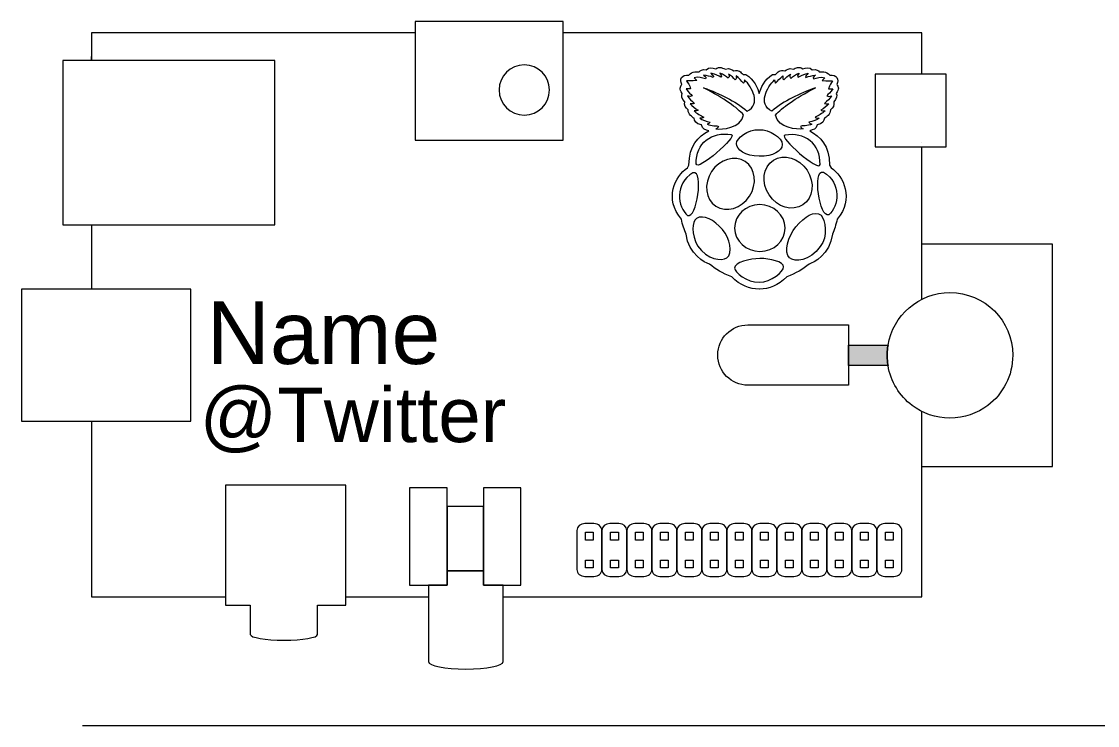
# Model space of a CAD drawing. Header units: inches. Extents: x -193 to 353, y 14 to 296.
# Drawn here: x -192.5 to -85.5, y 14.1 to 84.2 of the extents above; entities that cross this region are included whole.
import ezdxf

# ---------------------------------------------------------------- set-up
doc = ezdxf.new("R2010")
doc.units = ezdxf.units.IN
doc.header["$MEASUREMENT"] = 0
doc.layers.add('Layer 1', color=7, linetype='Continuous')

# ---------------------------------------------------------------- blocks, each defined once
blk = doc.blocks.new('block 292')
at = {"layer": 'Layer 1', "color": 232, "lineweight": 9}
blk.add_lwpolyline([(-146.58, 29.49), (-146.58, 28.08), (-144.62, 28.08), (-142.85, 28.08), (-142.85, 37.77), (-146.58, 37.77), (-146.58, 35.91), (-146.58, 30.67), (-146.58, 29.49)], dxfattribs=at)
blk = doc.blocks.new('block 293')
at = {"layer": 'Layer 1', "color": 232, "lineweight": 9}
blk.add_lwpolyline([(-150.19, 29.49), (-150.19, 30.67), (-150.19, 35.91), (-150.19, 37.77), (-153.93, 37.77), (-153.93, 28.08), (-152.06, 28.08), (-150.19, 28.08), (-150.19, 29.49)], dxfattribs=at)
blk = doc.blocks.new('block 294')
at = {"layer": 'Layer 1', "color": 232, "lineweight": 9}
blk.add_lwpolyline([(-150.19, 29.49), (-146.58, 29.49), (-146.58, 30.67), (-146.58, 35.91), (-150.19, 35.91), (-150.19, 30.67), (-150.19, 29.49)], dxfattribs=at)
blk = doc.blocks.new('block 295')
at = {"layer": 'Layer 1', "color": 232, "lineweight": 9}
for points, knots in [([(-123.09, 79.61), (-123.21, 79.61), (-123.33, 79.57), (-123.46, 79.46), (-123.8, 79.59), (-124.12, 79.64), (-124.41, 79.37), (-124.86, 79.43), (-125, 79.31), (-125.11, 79.17), (-125.21, 79.17), (-125.85, 79.27), (-126.14, 78.84), (-126.87, 78.92), (-127.1, 78.41), (-126.84, 77.92), (-126.99, 77.69), (-127.15, 77.46), (-126.8, 77.02), (-126.92, 76.78), (-126.84, 76.51), (-126.55, 76.18), (-126.63, 75.84), (-126.48, 75.59), (-126.21, 75.4), (-126.26, 74.93), (-125.77, 74.65), (-125.63, 74.56), (-125.57, 74.28), (-125.46, 74.02), (-124.9, 73.88), (-124.81, 73.46), (-124.48, 73.39), (-124.16, 73.31), (-125.22, 72.69), (-126.13, 71.87), (-126.13, 69.87), (-126.13, 69.87), (-126.29, 69.6), (-126.29, 69.6), (-127.51, 68.85), (-128.61, 66.47), (-126.89, 64.52), (-126.78, 63.92), (-126.59, 63.48), (-126.42, 63), (-126.17, 61.05), (-124.53, 60.14), (-124.1, 60.03), (-123.47, 59.55), (-122.79, 59.09), (-121.88, 58.77), (-121.02, 57.89), (-120.09, 57.55), (-119.16, 57.55), (-119.14, 57.55), (-119.13, 57.55), (-119.11, 57.55), (-118.18, 57.55), (-117.25, 57.89), (-116.39, 58.77), (-115.48, 59.09), (-114.8, 59.55), (-114.17, 60.03), (-113.74, 60.14), (-112.1, 61.05), (-111.85, 63), (-111.68, 63.48), (-111.5, 63.92), (-111.38, 64.52), (-109.66, 66.47), (-110.76, 68.85), (-111.99, 69.6), (-111.99, 69.6), (-112.14, 69.87), (-112.14, 69.87), (-112.14, 71.87), (-113.05, 72.69), (-114.12, 73.31), (-113.79, 73.4), (-113.46, 73.47), (-113.37, 73.88), (-112.82, 74.02), (-112.7, 74.28), (-112.64, 74.56), (-112.5, 74.65), (-112.01, 74.93), (-112.06, 75.4), (-111.79, 75.59), (-111.64, 75.84), (-111.72, 76.18), (-111.43, 76.51), (-111.35, 76.78), (-111.48, 77.02), (-111.13, 77.46), (-111.28, 77.69), (-111.43, 77.92), (-111.17, 78.41), (-111.4, 78.92), (-112.13, 78.84), (-112.42, 79.27), (-113.06, 79.17), (-113.16, 79.17), (-113.27, 79.31), (-113.41, 79.43), (-113.86, 79.37), (-114.15, 79.64), (-114.47, 79.59), (-114.81, 79.46), (-115.2, 79.77), (-115.47, 79.52), (-115.77, 79.43), (-116.25, 79.59), (-116.36, 79.37), (-116.59, 79.28), (-117.11, 79.39), (-117.27, 79.15), (-117.53, 78.9), (-117.53, 78.9), (-117.82, 78.91), (-117.82, 78.91), (-118.61, 78.44), (-119, 77.49), (-119.14, 77.01), (-119.28, 77.49), (-119.67, 78.44), (-120.46, 78.91), (-120.46, 78.91), (-120.75, 78.9), (-120.75, 78.9), (-121, 79.15), (-121.16, 79.39), (-121.68, 79.28), (-121.92, 79.37), (-122.03, 79.59), (-122.51, 79.43), (-122.7, 79.49), (-122.88, 79.62), (-123.09, 79.61), (-123.09, 79.61), (-123.09, 79.61), (-123.09, 79.61)], [0, 0, 0, 0, 1, 1, 1, 2, 2, 2, 3, 3, 3, 4, 4, 4, 5, 5, 5, 6, 6, 6, 7, 7, 7, 8, 8, 8, 9, 9, 9, 10, 10, 10, 11, 11, 11, 12, 12, 12, 13, 13, 13, 14, 14, 14, 15, 15, 15, 16, 16, 16, 17, 17, 17, 18, 18, 18, 19, 19, 19, 20, 20, 20, 21, 21, 21, 22, 22, 22, 23, 23, 23, 24, 24, 24, 25, 25, 25, 26, 26, 26, 27, 27, 27, 28, 28, 28, 29, 29, 29, 30, 30, 30, 31, 31, 31, 32, 32, 32, 33, 33, 33, 34, 34, 34, 35, 35, 35, 36, 36, 36, 37, 37, 37, 38, 38, 38, 39, 39, 39, 40, 40, 40, 41, 41, 41, 42, 42, 42, 43, 43, 43, 44, 44, 44, 45, 45, 45, 46, 46, 46, 47, 47, 47, 47]), ([(-124.67, 77.57), (-122.57, 76.49), (-121.35, 75.61), (-120.69, 74.87), (-121.03, 73.5), (-122.81, 73.44), (-123.46, 73.48), (-123.33, 73.54), (-123.22, 73.61), (-123.18, 73.73), (-123.34, 73.84), (-123.92, 73.74), (-124.33, 73.97), (-124.17, 74), (-124.1, 74.03), (-124.03, 74.15), (-124.41, 74.27), (-124.82, 74.37), (-125.06, 74.57), (-124.93, 74.57), (-124.81, 74.54), (-124.64, 74.66), (-124.98, 74.85), (-125.35, 75), (-125.63, 75.28), (-125.45, 75.28), (-125.26, 75.28), (-125.21, 75.34), (-125.52, 75.54), (-125.79, 75.75), (-126.01, 75.99), (-125.76, 75.96), (-125.65, 75.99), (-125.59, 76.03), (-125.83, 76.27), (-126.13, 76.48), (-126.27, 76.77), (-126.09, 76.71), (-125.92, 76.69), (-125.8, 76.78), (-125.88, 76.96), (-126.22, 77.07), (-126.42, 77.49), (-126.23, 77.48), (-126.02, 77.45), (-125.98, 77.49), (-126.07, 77.86), (-126.23, 78.07), (-126.38, 78.28), (-125.96, 78.29), (-125.34, 78.28), (-125.36, 78.31), (-125.36, 78.31), (-125.62, 78.58), (-125.62, 78.58), (-125.21, 78.69), (-124.8, 78.56), (-124.5, 78.46), (-124.36, 78.57), (-124.5, 78.71), (-124.67, 78.84), (-124.32, 78.8), (-124.01, 78.72), (-123.73, 78.61), (-123.58, 78.75), (-123.83, 78.88), (-123.95, 79.02), (-123.42, 78.92), (-123.19, 78.77), (-122.97, 78.63), (-122.8, 78.79), (-122.96, 78.92), (-123.07, 79.05), (-122.67, 78.91), (-122.46, 78.71), (-122.24, 78.53), (-122.17, 78.63), (-122.06, 78.7), (-122.19, 78.94), (-121.91, 78.77), (-121.69, 78.58), (-121.53, 78.36), (-121.36, 78.48), (-121.43, 78.63), (-121.43, 78.77), (-121.13, 78.53), (-120.94, 78.28), (-120.71, 78.03), (-120.67, 78.06), (-120.63, 78.17), (-120.59, 78.36), (-119.89, 77.67), (-118.89, 75.95), (-120.34, 75.26), (-121.57, 76.28), (-123.04, 77.01), (-124.67, 77.57), (-124.67, 77.57), (-124.67, 77.57), (-124.67, 77.57)], [0, 0, 0, 0, 1, 1, 1, 2, 2, 2, 3, 3, 3, 4, 4, 4, 5, 5, 5, 6, 6, 6, 7, 7, 7, 8, 8, 8, 9, 9, 9, 10, 10, 10, 11, 11, 11, 12, 12, 12, 13, 13, 13, 14, 14, 14, 15, 15, 15, 16, 16, 16, 17, 17, 17, 18, 18, 18, 19, 19, 19, 20, 20, 20, 21, 21, 21, 22, 22, 22, 23, 23, 23, 24, 24, 24, 25, 25, 25, 26, 26, 26, 27, 27, 27, 28, 28, 28, 29, 29, 29, 30, 30, 30, 31, 31, 31, 32, 32, 32, 33, 33, 33, 33]), ([(-113.55, 77.57), (-115.65, 76.49), (-116.86, 75.61), (-117.53, 74.87), (-117.19, 73.5), (-115.41, 73.44), (-114.76, 73.48), (-114.89, 73.54), (-115, 73.61), (-115.04, 73.73), (-114.88, 73.84), (-114.3, 73.74), (-113.89, 73.97), (-114.05, 74), (-114.12, 74.03), (-114.19, 74.15), (-113.81, 74.27), (-113.4, 74.37), (-113.16, 74.57), (-113.29, 74.57), (-113.41, 74.54), (-113.58, 74.66), (-113.24, 74.85), (-112.87, 75), (-112.59, 75.28), (-112.77, 75.28), (-112.96, 75.28), (-113.01, 75.34), (-112.7, 75.54), (-112.43, 75.75), (-112.21, 75.99), (-112.46, 75.96), (-112.57, 75.99), (-112.63, 76.03), (-112.39, 76.27), (-112.09, 76.48), (-111.95, 76.77), (-112.13, 76.71), (-112.3, 76.69), (-112.42, 76.78), (-112.34, 76.96), (-112, 77.07), (-111.8, 77.49), (-111.99, 77.48), (-112.2, 77.45), (-112.24, 77.49), (-112.15, 77.86), (-111.99, 78.07), (-111.84, 78.28), (-112.26, 78.29), (-112.88, 78.28), (-112.86, 78.31), (-112.86, 78.31), (-112.6, 78.58), (-112.6, 78.58), (-113, 78.69), (-113.42, 78.56), (-113.72, 78.46), (-113.86, 78.57), (-113.72, 78.71), (-113.55, 78.84), (-113.9, 78.8), (-114.21, 78.72), (-114.49, 78.61), (-114.64, 78.74), (-114.39, 78.88), (-114.27, 79.02), (-114.8, 78.91), (-115.03, 78.77), (-115.25, 78.63), (-115.42, 78.79), (-115.26, 78.92), (-115.15, 79.05), (-115.55, 78.91), (-115.76, 78.71), (-115.98, 78.52), (-116.05, 78.62), (-116.17, 78.7), (-116.03, 78.94), (-116.31, 78.77), (-116.53, 78.58), (-116.69, 78.36), (-116.86, 78.48), (-116.79, 78.63), (-116.79, 78.77), (-117.09, 78.53), (-117.28, 78.27), (-117.51, 78.03), (-117.55, 78.06), (-117.59, 78.17), (-117.63, 78.36), (-118.33, 77.67), (-119.33, 75.95), (-117.89, 75.26), (-116.65, 76.28), (-115.18, 77.01), (-113.55, 77.57), (-113.55, 77.57), (-113.55, 77.57), (-113.55, 77.57)], [0, 0, 0, 0, 1, 1, 1, 2, 2, 2, 3, 3, 3, 4, 4, 4, 5, 5, 5, 6, 6, 6, 7, 7, 7, 8, 8, 8, 9, 9, 9, 10, 10, 10, 11, 11, 11, 12, 12, 12, 13, 13, 13, 14, 14, 14, 15, 15, 15, 16, 16, 16, 17, 17, 17, 18, 18, 18, 19, 19, 19, 20, 20, 20, 21, 21, 21, 22, 22, 22, 23, 23, 23, 24, 24, 24, 25, 25, 25, 26, 26, 26, 27, 27, 27, 28, 28, 28, 29, 29, 29, 30, 30, 30, 31, 31, 31, 32, 32, 32, 33, 33, 33, 33]), ([(-121.92, 72.92), (-123.86, 73.25), (-125.47, 72.1), (-125.41, 70), (-125.35, 69.19), (-121.21, 72.81), (-121.92, 72.92), (-121.92, 72.92), (-121.92, 72.92), (-121.92, 72.92)], [0, 0, 0, 0, 1, 1, 1, 2, 2, 2, 3, 3, 3, 3]), ([(-119.14, 73.41), (-120.3, 73.45), (-121.41, 72.56), (-121.41, 72.04), (-121.42, 71.42), (-120.5, 70.78), (-119.14, 70.76), (-117.74, 70.75), (-116.86, 71.27), (-116.85, 71.92), (-116.85, 72.65), (-118.12, 73.43), (-119.14, 73.41), (-119.14, 73.41), (-119.14, 73.41), (-119.14, 73.41)], [0, 0, 0, 0, 1, 1, 1, 2, 2, 2, 3, 3, 3, 4, 4, 4, 5, 5, 5, 5]), ([(-116.57, 72.86), (-114.63, 73.19), (-113.02, 72.04), (-113.09, 69.94), (-113.15, 69.13), (-117.29, 72.74), (-116.57, 72.86)], [0, 0, 0, 0, 1, 1, 1, 2, 2, 2, 2]), ([(-120.53, 70.23), (-119.5, 69.55), (-119.31, 68.01), (-120.11, 66.79), (-120.92, 65.56), (-122.42, 65.12), (-123.46, 65.8), (-123.46, 65.8), (-123.46, 65.8), (-123.46, 65.8), (-124.5, 66.48), (-124.69, 68.03), (-123.88, 69.25), (-123.07, 70.47), (-121.57, 70.91), (-120.53, 70.23), (-120.53, 70.23), (-120.53, 70.23), (-120.53, 70.23)], [0, 0, 0, 0, 1, 1, 1, 2, 2, 2, 3, 3, 3, 4, 4, 4, 5, 5, 5, 6, 6, 6, 6]), ([(-117.73, 70.36), (-118.77, 69.67), (-118.96, 68.13), (-118.15, 66.91), (-117.34, 65.68), (-115.84, 65.24), (-114.8, 65.93), (-114.8, 65.93), (-114.8, 65.93), (-114.8, 65.93), (-113.76, 66.61), (-113.57, 68.15), (-114.38, 69.37), (-115.19, 70.6), (-116.69, 71.04), (-117.73, 70.36), (-117.73, 70.36), (-117.73, 70.36), (-117.73, 70.36)], [0, 0, 0, 0, 1, 1, 1, 2, 2, 2, 3, 3, 3, 4, 4, 4, 5, 5, 5, 6, 6, 6, 6]), ([(-125.73, 69.12), (-124.61, 69.42), (-125.35, 64.48), (-126.27, 64.88), (-127.27, 65.69), (-127.59, 68.06), (-125.73, 69.12)], [0, 0, 0, 0, 1, 1, 1, 2, 2, 2, 2]), ([(-112.76, 69.18), (-113.88, 69.48), (-113.14, 64.54), (-112.22, 64.94), (-111.22, 65.75), (-110.89, 68.12), (-112.76, 69.18), (-112.76, 69.18), (-112.76, 69.18), (-112.76, 69.18)], [0, 0, 0, 0, 1, 1, 1, 2, 2, 2, 3, 3, 3, 3]), ([(-116.57, 63.62), (-116.57, 62.35), (-117.68, 61.3), (-119.07, 61.3), (-120.45, 61.29), (-121.58, 62.32), (-121.59, 63.6), (-121.59, 63.61), (-121.59, 63.61), (-121.59, 63.62), (-121.6, 64.9), (-120.48, 65.94), (-119.09, 65.95), (-117.71, 65.95), (-116.58, 64.92), (-116.57, 63.65), (-116.57, 63.64), (-116.57, 63.63), (-116.57, 63.62)], [0, 0, 0, 0, 1, 1, 1, 2, 2, 2, 3, 3, 3, 4, 4, 4, 5, 5, 5, 6, 6, 6, 6]), ([(-115.49, 63.75), (-116.27, 62.84), (-116.7, 61.18), (-116.13, 60.65), (-115.59, 60.23), (-114.14, 60.29), (-113.06, 61.78), (-112.28, 62.78), (-112.54, 64.45), (-112.99, 64.9), (-113.65, 65.41), (-114.6, 64.76), (-115.49, 63.75), (-115.49, 63.75), (-115.49, 63.75), (-115.49, 63.75)], [0, 0, 0, 0, 1, 1, 1, 2, 2, 2, 3, 3, 3, 4, 4, 4, 5, 5, 5, 5]), ([(-122.79, 63.48), (-122.08, 62.61), (-121.75, 61.09), (-122.35, 60.65), (-122.91, 60.3), (-124.29, 60.45), (-125.27, 61.85), (-125.93, 63.03), (-125.84, 64.23), (-125.38, 64.58), (-124.69, 65), (-123.62, 64.43), (-122.79, 63.48), (-122.79, 63.48), (-122.79, 63.48), (-122.79, 63.48)], [0, 0, 0, 0, 1, 1, 1, 2, 2, 2, 3, 3, 3, 4, 4, 4, 5, 5, 5, 5]), ([(-119.07, 60.58), (-118.06, 60.62), (-116.71, 60.25), (-116.71, 59.76), (-116.69, 59.29), (-117.94, 58.22), (-119.14, 58.24), (-120.38, 58.18), (-121.61, 59.26), (-121.59, 59.63), (-121.61, 60.18), (-120.07, 60.6), (-119.07, 60.58), (-119.07, 60.58), (-119.07, 60.58), (-119.07, 60.58)], [0, 0, 0, 0, 1, 1, 1, 2, 2, 2, 3, 3, 3, 4, 4, 4, 5, 5, 5, 5])]:
    blk.add_open_spline(points, degree=3, knots=knots, dxfattribs=at)
blk = doc.blocks.new('block 296')
at = {"layer": 'Layer 1', "color": 7, "insert": (-174.82, 41.22), "char_height": 5.4373, "attachment_point": 7}
blk.add_mtext('\\fArial|b0|i0|c0|p34;\\W1;@Twitter', dxfattribs=at)
blk = doc.blocks.new('block 297')
at = {"layer": 'Layer 1', "color": 232, "lineweight": 9}
for points in [[(-136.42, 33.35), (-135.65, 33.35), (-135.65, 32.57), (-136.42, 32.57), (-136.42, 33.35)], [(-136.42, 30.58), (-135.65, 30.58), (-135.65, 29.8), (-136.42, 29.8), (-136.42, 30.58)]]:
    blk.add_lwpolyline(points, dxfattribs=at)
blk.add_open_spline([(-134.79, 29.63), (-134.79, 29.25), (-135.15, 28.95), (-135.59, 28.95), (-135.59, 28.95), (-136.48, 28.95), (-136.48, 28.95), (-136.92, 28.95), (-137.28, 29.25), (-137.28, 29.63), (-137.28, 29.63), (-137.28, 33.52), (-137.28, 33.52), (-137.28, 33.89), (-136.92, 34.2), (-136.48, 34.2), (-136.48, 34.2), (-135.59, 34.2), (-135.59, 34.2), (-135.15, 34.2), (-134.79, 33.89), (-134.79, 33.52), (-134.79, 33.52), (-134.79, 29.63), (-134.79, 29.63)], degree=3, knots=[0, 0, 0, 0, 1, 1, 1, 2, 2, 2, 3, 3, 3, 4, 4, 4, 5, 5, 5, 6, 6, 6, 7, 7, 7, 8, 8, 8, 8], dxfattribs=at)
blk = doc.blocks.new('block 298')
at = {"layer": 'Layer 1', "color": 232, "lineweight": 9}
for points in [[(-133.93, 33.35), (-133.16, 33.35), (-133.16, 32.57), (-133.93, 32.57), (-133.93, 33.35)], [(-133.93, 30.58), (-133.16, 30.58), (-133.16, 29.8), (-133.93, 29.8), (-133.93, 30.58)]]:
    blk.add_lwpolyline(points, dxfattribs=at)
blk.add_open_spline([(-132.31, 29.63), (-132.31, 29.25), (-132.66, 28.95), (-133.1, 28.95), (-133.1, 28.95), (-134, 28.95), (-134, 28.95), (-134.44, 28.95), (-134.79, 29.25), (-134.79, 29.63), (-134.79, 29.63), (-134.79, 33.52), (-134.79, 33.52), (-134.79, 33.89), (-134.44, 34.2), (-134, 34.2), (-134, 34.2), (-133.1, 34.2), (-133.1, 34.2), (-132.66, 34.2), (-132.31, 33.89), (-132.31, 33.52), (-132.31, 33.52), (-132.31, 29.63), (-132.31, 29.63)], degree=3, knots=[0, 0, 0, 0, 1, 1, 1, 2, 2, 2, 3, 3, 3, 4, 4, 4, 5, 5, 5, 6, 6, 6, 7, 7, 7, 8, 8, 8, 8], dxfattribs=at)
blk = doc.blocks.new('block 299')
at = {"layer": 'Layer 1', "color": 232, "lineweight": 9}
for points in [[(-131.45, 33.35), (-130.68, 33.35), (-130.68, 32.57), (-131.45, 32.57), (-131.45, 33.35)], [(-131.45, 30.58), (-130.68, 30.58), (-130.68, 29.8), (-131.45, 29.8), (-131.45, 30.58)]]:
    blk.add_lwpolyline(points, dxfattribs=at)
blk.add_open_spline([(-129.82, 29.63), (-129.82, 29.25), (-130.18, 28.95), (-130.62, 28.95), (-130.62, 28.95), (-131.51, 28.95), (-131.51, 28.95), (-131.95, 28.95), (-132.31, 29.25), (-132.31, 29.63), (-132.31, 29.63), (-132.31, 33.52), (-132.31, 33.52), (-132.31, 33.89), (-131.95, 34.2), (-131.51, 34.2), (-131.51, 34.2), (-130.62, 34.2), (-130.62, 34.2), (-130.18, 34.2), (-129.82, 33.89), (-129.82, 33.52), (-129.82, 33.52), (-129.82, 29.63), (-129.82, 29.63)], degree=3, knots=[0, 0, 0, 0, 1, 1, 1, 2, 2, 2, 3, 3, 3, 4, 4, 4, 5, 5, 5, 6, 6, 6, 7, 7, 7, 8, 8, 8, 8], dxfattribs=at)
blk = doc.blocks.new('block 300')
at = {"layer": 'Layer 1', "color": 232, "lineweight": 9}
for points in [[(-128.96, 33.35), (-128.19, 33.35), (-128.19, 32.57), (-128.96, 32.57), (-128.96, 33.35)], [(-128.96, 30.58), (-128.19, 30.58), (-128.19, 29.8), (-128.96, 29.8), (-128.96, 30.58)]]:
    blk.add_lwpolyline(points, dxfattribs=at)
blk.add_open_spline([(-127.33, 29.63), (-127.33, 29.25), (-127.69, 28.95), (-128.13, 28.95), (-128.13, 28.95), (-129.02, 28.95), (-129.02, 28.95), (-129.46, 28.95), (-129.82, 29.25), (-129.82, 29.63), (-129.82, 29.63), (-129.82, 33.52), (-129.82, 33.52), (-129.82, 33.89), (-129.46, 34.2), (-129.02, 34.2), (-129.02, 34.2), (-128.13, 34.2), (-128.13, 34.2), (-127.69, 34.2), (-127.33, 33.89), (-127.33, 33.52), (-127.33, 33.52), (-127.33, 29.63), (-127.33, 29.63), (-127.33, 29.63), (-127.33, 29.63), (-127.33, 29.63)], degree=3, knots=[0, 0, 0, 0, 1, 1, 1, 2, 2, 2, 3, 3, 3, 4, 4, 4, 5, 5, 5, 6, 6, 6, 7, 7, 7, 8, 8, 8, 9, 9, 9, 9], dxfattribs=at)
blk = doc.blocks.new('block 301')
at = {"layer": 'Layer 1', "color": 232, "lineweight": 9}
for points in [[(-126.47, 33.35), (-125.7, 33.35), (-125.7, 32.57), (-126.47, 32.57), (-126.47, 33.35)], [(-126.47, 30.58), (-125.7, 30.58), (-125.7, 29.8), (-126.47, 29.8), (-126.47, 30.58)]]:
    blk.add_lwpolyline(points, dxfattribs=at)
blk.add_open_spline([(-124.84, 29.63), (-124.84, 29.25), (-125.2, 28.95), (-125.64, 28.95), (-125.64, 28.95), (-126.53, 28.95), (-126.53, 28.95), (-126.97, 28.95), (-127.33, 29.25), (-127.33, 29.63), (-127.33, 29.63), (-127.33, 33.52), (-127.33, 33.52), (-127.33, 33.89), (-126.97, 34.2), (-126.53, 34.2), (-126.53, 34.2), (-125.64, 34.2), (-125.64, 34.2), (-125.2, 34.2), (-124.84, 33.89), (-124.84, 33.52), (-124.84, 33.52), (-124.84, 29.63), (-124.84, 29.63)], degree=3, knots=[0, 0, 0, 0, 1, 1, 1, 2, 2, 2, 3, 3, 3, 4, 4, 4, 5, 5, 5, 6, 6, 6, 7, 7, 7, 8, 8, 8, 8], dxfattribs=at)
blk = doc.blocks.new('block 302')
at = {"layer": 'Layer 1', "color": 232, "lineweight": 9}
for points in [[(-123.98, 33.35), (-123.21, 33.35), (-123.21, 32.57), (-123.98, 32.57), (-123.98, 33.35)], [(-123.98, 30.58), (-123.21, 30.58), (-123.21, 29.8), (-123.98, 29.8), (-123.98, 30.58)]]:
    blk.add_lwpolyline(points, dxfattribs=at)
blk.add_open_spline([(-122.35, 29.63), (-122.35, 29.25), (-122.71, 28.95), (-123.15, 28.95), (-123.15, 28.95), (-124.04, 28.95), (-124.04, 28.95), (-124.49, 28.95), (-124.84, 29.25), (-124.84, 29.63), (-124.84, 29.63), (-124.84, 33.52), (-124.84, 33.52), (-124.84, 33.89), (-124.49, 34.2), (-124.04, 34.2), (-124.04, 34.2), (-123.15, 34.2), (-123.15, 34.2), (-122.71, 34.2), (-122.35, 33.89), (-122.35, 33.52), (-122.35, 33.52), (-122.35, 29.63), (-122.35, 29.63)], degree=3, knots=[0, 0, 0, 0, 1, 1, 1, 2, 2, 2, 3, 3, 3, 4, 4, 4, 5, 5, 5, 6, 6, 6, 7, 7, 7, 8, 8, 8, 8], dxfattribs=at)
blk = doc.blocks.new('block 303')
at = {"layer": 'Layer 1', "color": 232, "lineweight": 9}
for points in [[(-121.5, 33.35), (-120.73, 33.35), (-120.73, 32.57), (-121.5, 32.57), (-121.5, 33.35)], [(-121.5, 30.58), (-120.73, 30.58), (-120.73, 29.8), (-121.5, 29.8), (-121.5, 30.58)]]:
    blk.add_lwpolyline(points, dxfattribs=at)
blk.add_open_spline([(-119.87, 29.63), (-119.87, 29.25), (-120.22, 28.95), (-120.67, 28.95), (-120.67, 28.95), (-121.56, 28.95), (-121.56, 28.95), (-122, 28.95), (-122.36, 29.25), (-122.36, 29.63), (-122.36, 29.63), (-122.36, 33.52), (-122.36, 33.52), (-122.36, 33.89), (-122, 34.2), (-121.56, 34.2), (-121.56, 34.2), (-120.67, 34.2), (-120.67, 34.2), (-120.22, 34.2), (-119.87, 33.89), (-119.87, 33.52), (-119.87, 33.52), (-119.87, 29.63), (-119.87, 29.63)], degree=3, knots=[0, 0, 0, 0, 1, 1, 1, 2, 2, 2, 3, 3, 3, 4, 4, 4, 5, 5, 5, 6, 6, 6, 7, 7, 7, 8, 8, 8, 8], dxfattribs=at)
blk = doc.blocks.new('block 304')
at = {"layer": 'Layer 1', "color": 232, "lineweight": 9}
for points in [[(-119.01, 33.35), (-118.24, 33.35), (-118.24, 32.57), (-119.01, 32.57), (-119.01, 33.35)], [(-119.01, 30.58), (-118.24, 30.58), (-118.24, 29.8), (-119.01, 29.8), (-119.01, 30.58)]]:
    blk.add_lwpolyline(points, dxfattribs=at)
blk.add_open_spline([(-117.38, 29.63), (-117.38, 29.25), (-117.74, 28.95), (-118.18, 28.95), (-118.18, 28.95), (-119.07, 28.95), (-119.07, 28.95), (-119.51, 28.95), (-119.87, 29.25), (-119.87, 29.63), (-119.87, 29.63), (-119.87, 33.52), (-119.87, 33.52), (-119.87, 33.89), (-119.51, 34.2), (-119.07, 34.2), (-119.07, 34.2), (-118.18, 34.2), (-118.18, 34.2), (-117.74, 34.2), (-117.38, 33.89), (-117.38, 33.52), (-117.38, 33.52), (-117.38, 29.63), (-117.38, 29.63), (-117.38, 29.63), (-117.38, 29.63), (-117.38, 29.63)], degree=3, knots=[0, 0, 0, 0, 1, 1, 1, 2, 2, 2, 3, 3, 3, 4, 4, 4, 5, 5, 5, 6, 6, 6, 7, 7, 7, 8, 8, 8, 9, 9, 9, 9], dxfattribs=at)
blk = doc.blocks.new('block 305')
at = {"layer": 'Layer 1', "color": 232, "lineweight": 9}
for points in [[(-116.52, 33.35), (-115.75, 33.35), (-115.75, 32.57), (-116.52, 32.57), (-116.52, 33.35)], [(-116.52, 30.58), (-115.75, 30.58), (-115.75, 29.8), (-116.52, 29.8), (-116.52, 30.58)]]:
    blk.add_lwpolyline(points, dxfattribs=at)
blk.add_open_spline([(-114.89, 29.63), (-114.89, 29.25), (-115.25, 28.95), (-115.69, 28.95), (-115.69, 28.95), (-116.58, 28.95), (-116.58, 28.95), (-117.02, 28.95), (-117.38, 29.25), (-117.38, 29.63), (-117.38, 29.63), (-117.38, 33.52), (-117.38, 33.52), (-117.38, 33.89), (-117.02, 34.2), (-116.58, 34.2), (-116.58, 34.2), (-115.69, 34.2), (-115.69, 34.2), (-115.25, 34.2), (-114.89, 33.89), (-114.89, 33.52), (-114.89, 33.52), (-114.89, 29.63), (-114.89, 29.63)], degree=3, knots=[0, 0, 0, 0, 1, 1, 1, 2, 2, 2, 3, 3, 3, 4, 4, 4, 5, 5, 5, 6, 6, 6, 7, 7, 7, 8, 8, 8, 8], dxfattribs=at)
blk = doc.blocks.new('block 306')
at = {"layer": 'Layer 1', "color": 232, "lineweight": 9}
for points in [[(-114.03, 33.35), (-113.26, 33.35), (-113.26, 32.57), (-114.03, 32.57), (-114.03, 33.35)], [(-114.03, 30.58), (-113.26, 30.58), (-113.26, 29.8), (-114.03, 29.8), (-114.03, 30.58)]]:
    blk.add_lwpolyline(points, dxfattribs=at)
blk.add_open_spline([(-112.4, 29.63), (-112.4, 29.25), (-112.76, 28.95), (-113.2, 28.95), (-113.2, 28.95), (-114.09, 28.95), (-114.09, 28.95), (-114.53, 28.95), (-114.89, 29.25), (-114.89, 29.63), (-114.89, 29.63), (-114.89, 33.52), (-114.89, 33.52), (-114.89, 33.89), (-114.53, 34.2), (-114.09, 34.2), (-114.09, 34.2), (-113.2, 34.2), (-113.2, 34.2), (-112.76, 34.2), (-112.4, 33.89), (-112.4, 33.52), (-112.4, 33.52), (-112.4, 29.63), (-112.4, 29.63)], degree=3, knots=[0, 0, 0, 0, 1, 1, 1, 2, 2, 2, 3, 3, 3, 4, 4, 4, 5, 5, 5, 6, 6, 6, 7, 7, 7, 8, 8, 8, 8], dxfattribs=at)
blk = doc.blocks.new('block 307')
at = {"layer": 'Layer 1', "color": 232, "lineweight": 9}
for points in [[(-111.54, 33.35), (-110.78, 33.35), (-110.78, 32.57), (-111.54, 32.57), (-111.54, 33.35)], [(-111.54, 30.58), (-110.78, 30.58), (-110.78, 29.8), (-111.54, 29.8), (-111.54, 30.58)]]:
    blk.add_lwpolyline(points, dxfattribs=at)
blk.add_open_spline([(-109.92, 29.63), (-109.92, 29.25), (-110.27, 28.95), (-110.71, 28.95), (-110.71, 28.95), (-111.61, 28.95), (-111.61, 28.95), (-112.05, 28.95), (-112.4, 29.25), (-112.4, 29.63), (-112.4, 29.63), (-112.4, 33.52), (-112.4, 33.52), (-112.4, 33.89), (-112.05, 34.2), (-111.61, 34.2), (-111.61, 34.2), (-110.71, 34.2), (-110.71, 34.2), (-110.27, 34.2), (-109.92, 33.89), (-109.92, 33.52), (-109.92, 33.52), (-109.92, 29.63), (-109.92, 29.63)], degree=3, knots=[0, 0, 0, 0, 1, 1, 1, 2, 2, 2, 3, 3, 3, 4, 4, 4, 5, 5, 5, 6, 6, 6, 7, 7, 7, 8, 8, 8, 8], dxfattribs=at)
blk = doc.blocks.new('block 308')
at = {"layer": 'Layer 1', "color": 232, "lineweight": 9}
for points in [[(-109.06, 33.35), (-108.29, 33.35), (-108.29, 32.57), (-109.06, 32.57), (-109.06, 33.35)], [(-109.06, 30.58), (-108.29, 30.58), (-108.29, 29.8), (-109.06, 29.8), (-109.06, 30.58)]]:
    blk.add_lwpolyline(points, dxfattribs=at)
blk.add_open_spline([(-107.43, 29.63), (-107.43, 29.25), (-107.79, 28.95), (-108.23, 28.95), (-108.23, 28.95), (-109.12, 28.95), (-109.12, 28.95), (-109.56, 28.95), (-109.92, 29.25), (-109.92, 29.63), (-109.92, 29.63), (-109.92, 33.52), (-109.92, 33.52), (-109.92, 33.89), (-109.56, 34.2), (-109.12, 34.2), (-109.12, 34.2), (-108.23, 34.2), (-108.23, 34.2), (-107.79, 34.2), (-107.43, 33.89), (-107.43, 33.52), (-107.43, 33.52), (-107.43, 29.63), (-107.43, 29.63), (-107.43, 29.63), (-107.43, 29.63), (-107.43, 29.63)], degree=3, knots=[0, 0, 0, 0, 1, 1, 1, 2, 2, 2, 3, 3, 3, 4, 4, 4, 5, 5, 5, 6, 6, 6, 7, 7, 7, 8, 8, 8, 9, 9, 9, 9], dxfattribs=at)
blk = doc.blocks.new('block 309')
at = {"layer": 'Layer 1', "color": 232, "lineweight": 9}
for points in [[(-106.57, 33.35), (-105.8, 33.35), (-105.8, 32.57), (-106.57, 32.57), (-106.57, 33.35)], [(-106.57, 30.58), (-105.8, 30.58), (-105.8, 29.8), (-106.57, 29.8), (-106.57, 30.58)]]:
    blk.add_lwpolyline(points, dxfattribs=at)
blk.add_open_spline([(-104.94, 29.63), (-104.94, 29.25), (-105.3, 28.95), (-105.74, 28.95), (-105.74, 28.95), (-106.63, 28.95), (-106.63, 28.95), (-107.07, 28.95), (-107.43, 29.25), (-107.43, 29.63), (-107.43, 29.63), (-107.43, 33.52), (-107.43, 33.52), (-107.43, 33.89), (-107.07, 34.2), (-106.63, 34.2), (-106.63, 34.2), (-105.74, 34.2), (-105.74, 34.2), (-105.3, 34.2), (-104.94, 33.89), (-104.94, 33.52), (-104.94, 33.52), (-104.94, 29.63), (-104.94, 29.63)], degree=3, knots=[0, 0, 0, 0, 1, 1, 1, 2, 2, 2, 3, 3, 3, 4, 4, 4, 5, 5, 5, 6, 6, 6, 7, 7, 7, 8, 8, 8, 8], dxfattribs=at)
blk = doc.blocks.new('block 291')
at = {"layer": 'Layer 1'}
h = blk.add_hatch(color=72, dxfattribs=at)
h.dxf.hatch_style = 2
edge = h.paths.add_edge_path()
edge.add_spline(control_points=[(-106.41, 50.96), (-106.41, 51.13), (-106.4, 51.31), (-106.39, 51.48), (-106.37, 51.64), (-106.35, 51.8), (-106.32, 51.96), (-106.32, 51.96), (-110.27, 51.96), (-110.27, 51.96), (-110.27, 51.96), (-110.27, 51.48), (-110.27, 51.48), (-110.27, 51.48), (-110.27, 50.48), (-110.27, 50.48), (-110.27, 50.48), (-110.27, 49.95), (-110.27, 49.95), (-110.27, 49.95), (-106.32, 49.95), (-106.32, 49.95), (-106.35, 50.13), (-106.38, 50.3), (-106.39, 50.48), (-106.41, 50.64), (-106.41, 50.8), (-106.41, 50.96)], knot_values=[0, 0, 0, 0, 1, 1, 1, 2, 2, 2, 3, 3, 3, 4, 4, 4, 5, 5, 5, 6, 6, 6, 7, 7, 7, 8, 8, 8, 9, 9, 9, 9], degree=3, periodic=1)
at = {"layer": 'Layer 1', "color": 250, "lineweight": 9}
for points in [[(-138.65, 83.06), (-138.65, 84.18), (-140.23, 84.18), (-151.82, 84.18), (-153.39, 84.18), (-153.39, 83.06)], [(-153.39, 83.06), (-154.14, 83.06), (-159.84, 83.06), (-162.24, 83.06), (-185.6, 83.06), (-185.6, 83.06), (-185.6, 80.28), (-185.6, 80.7)], [(-102.95, 78.93), (-102.95, 79.35), (-102.95, 79.35), (-102.95, 83.06), (-102.95, 83.06), (-138.65, 83.06)], [(-185.6, 80.7), (-185.6, 80.7)], [(-185.6, 80.28), (-188.43, 80.28), (-188.43, 63.95), (-185.6, 63.95)], [(-102.95, 78.93), (-102.95, 78.93)], [(-102.95, 71.69), (-102.2, 71.69), (-100.55, 71.69), (-100.55, 78.93), (-102.2, 78.93), (-102.95, 78.93)], [(-102.95, 72.11), (-102.95, 72.11)], [(-144.62, 26.9), (-102.95, 26.9), (-102.95, 26.91), (-102.95, 26.91), (-102.95, 39.89), (-89.96, 39.89), (-89.96, 62.02), (-102.95, 62.02), (-102.95, 71.69)], [(-102.95, 71.69), (-102.95, 71.69)], [(-185.6, 63.95), (-185.6, 57.97), (-185.6, 57.97), (-185.6, 57.55)], [(-185.6, 57.55), (-192.55, 57.55), (-192.55, 44.41), (-185.6, 44.41)], [(-185.6, 57.55), (-185.6, 57.55)], [(-185.6, 44.41), (-185.6, 26.91), (-185.6, 26.91), (-185.6, 26.9), (-172.24, 26.9)], [(-160.29, 26.9), (-152.06, 26.9)], [(-152.06, 26.9), (-152.06, 26.9)], [(-144.62, 26.9), (-144.62, 26.9)]]:
    blk.add_lwpolyline(points, dxfattribs=at)
at = {"layer": 'Layer 1', "color": 232, "lineweight": 9}
for points in [[(-153.39, 83.06), (-153.39, 82.64), (-153.39, 72.36), (-138.65, 72.36), (-138.65, 82.64), (-138.65, 83.06)], [(-173.9, 80.28), (-183.5, 80.28), (-185.6, 80.28)], [(-185.6, 63.95), (-184.85, 63.95), (-167.33, 63.95), (-167.33, 66.29), (-167.33, 66.65), (-167.33, 80.28), (-173.9, 80.28)], [(-102.95, 78.93), (-107.59, 78.93), (-107.59, 71.69), (-102.95, 71.69)], [(-185.6, 44.41), (-184.85, 44.41), (-175.69, 44.41), (-175.69, 57.55), (-184.85, 57.55), (-185.6, 57.55)], [(-160.29, 26.9), (-160.29, 38.04), (-172.24, 38.04), (-172.24, 26.9)], [(-144.62, 26.9), (-144.62, 28.08), (-146.58, 28.08), (-146.58, 29.49), (-150.19, 29.49), (-150.19, 28.08), (-152.06, 28.08), (-152.06, 26.9)]]:
    blk.add_lwpolyline(points, dxfattribs=at)
at = {"layer": 'Layer 1', "color": 30, "lineweight": 9}
for points in [[(-102.95, 56.55), (-102.95, 62.02)], [(-102.95, 39.89), (-102.95, 45.36)]]:
    blk.add_lwpolyline(points, dxfattribs=at)
at = {"layer": 'Layer 1', "color": 7, "lineweight": 9}
for points, knots in [([(-142.52, 79.86), (-141.14, 79.86), (-140.02, 78.74), (-140.02, 77.36), (-140.02, 75.98), (-141.14, 74.86), (-142.52, 74.86), (-143.9, 74.86), (-145.02, 75.98), (-145.02, 77.36), (-145.02, 78.74), (-143.9, 79.86), (-142.52, 79.86)], [0, 0, 0, 0, 1, 1, 1, 2, 2, 2, 3, 3, 3, 4, 4, 4, 4]), ([(-100.16, 57.2), (-103.27, 57.2), (-105.84, 54.93), (-106.32, 51.95), (-106.35, 51.8), (-106.37, 51.64), (-106.39, 51.48), (-106.4, 51.31), (-106.41, 51.13), (-106.41, 50.96), (-106.41, 50.79), (-106.4, 50.64), (-106.39, 50.48), (-106.38, 50.3), (-106.35, 50.13), (-106.32, 49.95), (-106.06, 48.33), (-105.18, 46.91), (-103.92, 45.96), (-102.88, 45.17), (-101.58, 44.7), (-100.16, 44.7), (-98.75, 44.7), (-97.45, 45.17), (-96.4, 45.96), (-94.89, 47.1), (-93.91, 48.92), (-93.91, 50.96), (-93.91, 54.41), (-96.71, 57.2), (-100.16, 57.2)], [0, 0, 0, 0, 1, 1, 1, 2, 2, 2, 3, 3, 3, 4, 4, 4, 5, 5, 5, 6, 6, 6, 7, 7, 7, 8, 8, 8, 9, 9, 9, 10, 10, 10, 10]), ([(-113.27, 53.98), (-113.27, 53.98), (-114.58, 53.98), (-114.58, 53.98), (-114.58, 53.98), (-120.27, 53.98), (-120.27, 53.98), (-121.92, 53.98), (-123.27, 52.64), (-123.27, 50.98), (-123.27, 49.32), (-121.92, 47.98), (-120.27, 47.98), (-120.27, 47.98), (-114.58, 47.98), (-114.58, 47.98), (-114.58, 47.98), (-113.27, 47.98), (-113.27, 47.98), (-113.27, 47.98), (-110.27, 47.98), (-110.27, 47.98), (-110.27, 47.98), (-110.27, 49.95), (-110.27, 49.95), (-110.27, 49.95), (-110.27, 50.48), (-110.27, 50.48), (-110.27, 50.48), (-110.27, 51.48), (-110.27, 51.48), (-110.27, 51.48), (-110.27, 51.95), (-110.27, 51.95), (-110.27, 51.95), (-110.27, 53.98), (-110.27, 53.98), (-110.27, 53.98), (-113.27, 53.98), (-113.27, 53.98)], [0, 0, 0, 0, 1, 1, 1, 2, 2, 2, 3, 3, 3, 4, 4, 4, 5, 5, 5, 6, 6, 6, 7, 7, 7, 8, 8, 8, 9, 9, 9, 10, 10, 10, 11, 11, 11, 12, 12, 12, 13, 13, 13, 13])]:
    blk.add_open_spline(points, degree=3, knots=knots, dxfattribs=at)
at = {"layer": 'Layer 1', "lineweight": 0}
blk.add_open_spline([(-106.41, 50.96), (-106.41, 51.13), (-106.4, 51.31), (-106.39, 51.48), (-106.37, 51.64), (-106.35, 51.8), (-106.32, 51.96), (-106.32, 51.96), (-110.27, 51.96), (-110.27, 51.96), (-110.27, 51.96), (-110.27, 51.48), (-110.27, 51.48), (-110.27, 51.48), (-110.27, 50.48), (-110.27, 50.48), (-110.27, 50.48), (-110.27, 49.95), (-110.27, 49.95), (-110.27, 49.95), (-106.32, 49.95), (-106.32, 49.95), (-106.35, 50.13), (-106.38, 50.3), (-106.39, 50.48), (-106.41, 50.64), (-106.41, 50.8), (-106.41, 50.96)], degree=3, knots=[0, 0, 0, 0, 1, 1, 1, 2, 2, 2, 3, 3, 3, 4, 4, 4, 5, 5, 5, 6, 6, 6, 7, 7, 7, 8, 8, 8, 9, 9, 9, 9], dxfattribs=at)
at = {"layer": 'Layer 1', "color": 250, "lineweight": 9}
for points, knots in [([(-172.24, 26.9), (-172.24, 26.9), (-172.24, 26.49), (-172.24, 26.49), (-172.24, 26.49), (-172.24, 26.09), (-172.24, 26.09), (-172.24, 26.09), (-169.78, 26.09), (-169.78, 26.09), (-169.78, 26.09), (-169.78, 23.17), (-169.78, 23.17), (-169.78, 22.86), (-168.28, 22.6), (-166.43, 22.6), (-164.58, 22.6), (-163.08, 22.86), (-163.08, 23.17), (-163.08, 23.17), (-163.08, 26.09), (-163.08, 26.09), (-163.08, 26.09), (-160.29, 26.09), (-160.29, 26.09), (-160.29, 26.09), (-160.29, 26.49), (-160.29, 26.49), (-160.29, 26.49), (-160.29, 26.9), (-160.29, 26.9)], [0, 0, 0, 0, 1, 1, 1, 2, 2, 2, 3, 3, 3, 4, 4, 4, 5, 5, 5, 6, 6, 6, 7, 7, 7, 8, 8, 8, 9, 9, 9, 10, 10, 10, 10]), ([(-152.06, 26.9), (-152.06, 26.9), (-152.06, 26.49), (-152.06, 26.49), (-152.06, 26.49), (-152.06, 20.47), (-152.06, 20.47), (-152.06, 20.06), (-150.39, 19.73), (-148.34, 19.73), (-146.28, 19.73), (-144.62, 20.06), (-144.62, 20.47), (-144.62, 20.47), (-144.62, 26.49), (-144.62, 26.49), (-144.62, 26.49), (-144.62, 26.9), (-144.62, 26.9)], [0, 0, 0, 0, 1, 1, 1, 2, 2, 2, 3, 3, 3, 4, 4, 4, 5, 5, 5, 6, 6, 6, 6])]:
    blk.add_open_spline(points, degree=3, knots=knots, dxfattribs=at)
at = {"layer": 'Layer 1'}
for name in ['block 295', 'block 296', 'block 293', 'block 292', 'block 294', 'block 297', 'block 298', 'block 299', 'block 300', 'block 301', 'block 302', 'block 303', 'block 304', 'block 305', 'block 306', 'block 307', 'block 308', 'block 309']:
    blk.add_blockref(name, (0, 0), dxfattribs=at)
at = {"layer": 'Layer 1', "color": 7, "insert": (-174.12, 50), "char_height": 6.2371, "attachment_point": 7}
blk.add_mtext('\\fArial|b0|i0|c0|p34;\\W1;Name', dxfattribs=at)
blk = doc.blocks.new('block 290')
at = {"layer": 'Layer 1'}
blk.add_blockref('block 291', (0, 0), dxfattribs=at)

msp = doc.modelspace()

# ---------------------------------------------------------------- linework, layer by layer
at = {"layer": 'Layer 1', "color": 7, "lineweight": 9}
msp.add_lwpolyline([(-186.49, 14.11), (113.51, 14.11)], dxfattribs=at)

# ---------------------------------------------------------------- block references
at = {"layer": 'Layer 1'}
msp.add_blockref('block 290', (0, 0), dxfattribs=at)

doc.saveas('drawing.dxf')
